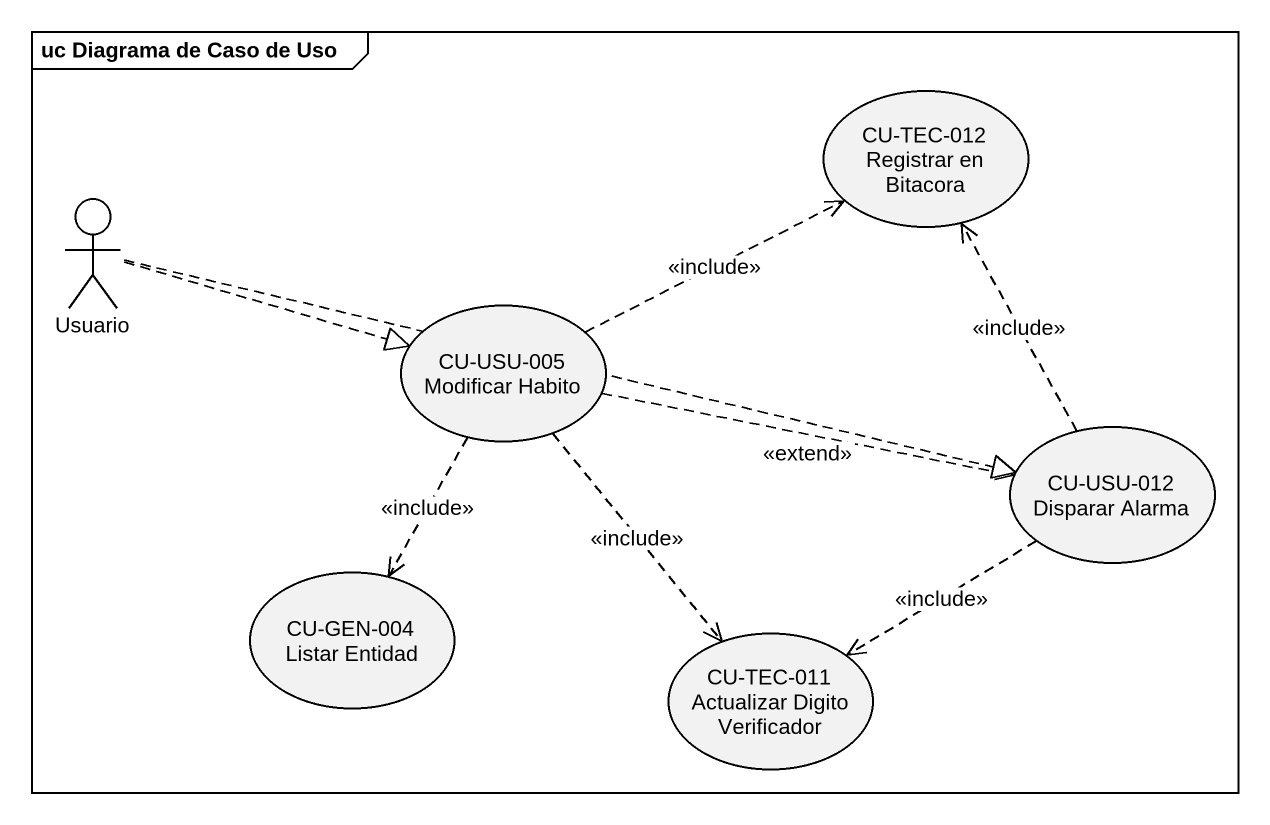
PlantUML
@startuml
mainframe uc Diagrama de Caso de Uso
usecase "CU-TEC-012 Registrar en Bitacora" as CU_TEC_012_Registrar_en
actor Usuario
usecase "CU-USU-005 Modificar Habito" as CU_USU_005_Modificar_Habito
usecase "CU-USU-012 Disparar Alarma" as CU_USU_012_Disparar_Alarma
usecase "CU-GEN-004 Listar Entidad" as CU_GEN_004_Listar_Entidad
usecase "CU-TEC-011 Actualizar Digito Verificador" as CU_TEC_011_Actualizar
Usuario .right.|> CU_USU_005_Modificar_Habito
Usuario .right.|> CU_USU_012_Disparar_Alarma
CU_USU_005_Modificar_Habito .right.> CU_TEC_012_Registrar_en : <<include>>
CU_USU_005_Modificar_Habito .right.> CU_USU_012_Disparar_Alarma : <<extend>>
CU_USU_005_Modificar_Habito ..> CU_GEN_004_Listar_Entidad : <<include>>
CU_USU_005_Modificar_Habito ..> CU_TEC_011_Actualizar : <<include>>
CU_USU_012_Disparar_Alarma .up.> CU_TEC_012_Registrar_en : <<include>>
CU_USU_012_Disparar_Alarma ..> CU_TEC_011_Actualizar : <<include>>
@enduml
